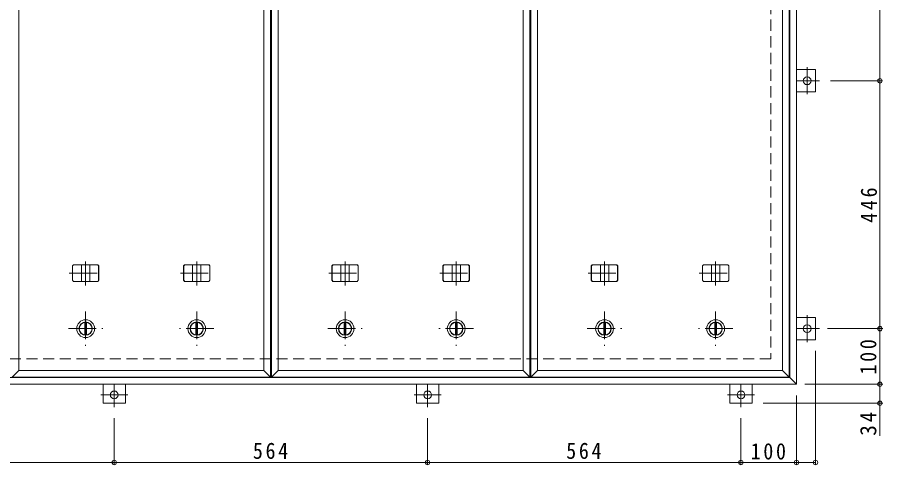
# Model space of a CAD drawing. Units: millimetres at full size, sheet at 1:10. Extents: x -2620 to 2671, y -1958 to 1326.
# Drawn here: x -1533 to 24, y -284 to 521 of the extents above; entities that cross this region are included whole.
import ezdxf

# ---------------------------------------------------------------- set-up
doc = ezdxf.new("R2010")
doc.units = ezdxf.units.MM
doc.header["$LTSCALE"] = 10
doc.header["$PDMODE"] = 32
doc.header["$PDSIZE"] = 8
doc.linetypes.add('CHAIN1', pattern=[8, 5, -1, 1, -1])
doc.linetypes.add('DASHED2', pattern=[3, 2, -1])
for name, color, linetype, lineweight in [('C-1', 2, 'Continuous', 9), ('C-2', 3, 'Continuous', 9), ('C-3', 4, 'Continuous', 9), ('C-C', 2, 'Continuous', 9), ('C-E', 3, 'Continuous', 9), ('C-F', 7, 'Continuous', 9)]:
    doc.layers.add(name, color=color, linetype=linetype, lineweight=lineweight)
doc.styles.add('ＭＳ ゴシック', font='')
doc.styles.get('ＭＳ ゴシック').set_extended_font_data('MS Gothic')

msp = doc.modelspace()

# ---------------------------------------------------------------- linework, layer by layer
at = {"layer": 'C-1', "linetype": 'DASHED2'}
for p, q in [((-176.96, 906.86), (-176.96, -93.14)), ((-176.96, -93.14), (-1976.96, -93.14))]:
    msp.add_line(p, q, dxfattribs=at)
at = {"layer": 'C-1', "linetype": 'CHAIN1'}
for p, q in [((-1410.46, -8.14), (-1410.46, -70.14)), ((-943.46, -8.14), (-943.46, -70.14)), ((-476.46, -8.14), (-476.46, -70.14)), ((-1441.46, -39.14), (-1379.46, -39.14)), ((-974.46, -39.14), (-912.46, -39.14)), ((-507.46, -39.14), (-445.46, -39.14))]:
    msp.add_line(p, q, dxfattribs=at)
at = {"layer": 'C-1'}
for p, q in [((-1411.96, -50.54), (-1411.96, -27.73)), ((-1408.96, -50.54), (-1408.96, -27.73)), ((-944.96, -50.54), (-944.96, -27.73)), ((-941.96, -50.54), (-941.96, -27.73)), ((-477.96, -50.54), (-477.96, -27.73)), ((-474.96, -50.54), (-474.96, -27.73))]:
    msp.add_line(p, q, dxfattribs=at)
for centre, radius in [((-1410.46, -39.14), 16), ((-1410.46, -39.14), 12), ((-1410.46, -39.14), 11.5), ((-943.46, -39.14), 16), ((-943.46, -39.14), 12), ((-943.46, -39.14), 11.5), ((-476.46, -39.14), 16), ((-476.46, -39.14), 12), ((-476.46, -39.14), 11.5)]:
    msp.add_circle(centre, radius, dxfattribs=at)
at = {"layer": 'C-2'}
for p, q in [((-1077.96, 939.86), (-1077.96, -126.14)), ((-1075.96, 939.86), (-1075.96, -126.14)), ((-610.96, 939.86), (-610.96, -126.14)), ((-608.96, 939.86), (-608.96, -126.14)), ((-143.96, 939.86), (-143.96, -126.14)), ((-1089.96, 927.86), (-1089.96, -114.14)), ((-622.96, 927.86), (-622.96, -114.14)), ((-155.96, 927.86), (-155.96, -114.14)), ((-1542.96, -126.14), (-1077.96, -126.14)), ((-1075.96, -126.14), (-610.96, -126.14)), ((-608.96, -126.14), (-143.96, -126.14))]:
    msp.add_line(p, q, dxfattribs=at)
for points in [[(-1530.96, 927.86), (-1530.96, -114.14), (-1542.96, -126.14)], [(-1063.96, 927.86), (-1063.96, -114.14), (-1075.96, -126.14)], [(-596.96, 927.86), (-596.96, -114.14), (-608.96, -126.14)], [(-1530.96, -114.14), (-1089.96, -114.14), (-1077.96, -126.14)], [(-1063.96, -114.14), (-622.96, -114.14), (-610.96, -126.14)], [(-596.96, -114.14), (-155.96, -114.14), (-143.96, -126.14)]]:
    msp.add_lwpolyline(points, dxfattribs=at)
at = {"layer": 'C-3', "color": 2}
for p, q in [((-130.96, 952.86), (-130.96, -139.14)), ((-142.96, -127.14), (-142.96, 940.86)), ((-130.96, -139.14), (-2022.96, -139.14)), ((-142.96, -127.14), (-2010.96, -127.14)), ((-142.96, -127.14), (-130.96, -139.14))]:
    msp.add_line(p, q, dxfattribs=at)
at = {"layer": 'C-3', "linetype": 'CHAIN1'}
for p, q in [((-1410.46, 38.75), (-1410.46, 81.99)), ((-1210.46, 38.75), (-1210.46, 81.99)), ((-943.46, 38.75), (-943.46, 81.99)), ((-743.46, 38.75), (-743.46, 81.99)), ((-476.46, 38.75), (-476.46, 81.99)), ((-276.46, 38.75), (-276.46, 81.99)), ((-1439.87, 60.86), (-1381.05, 60.86)), ((-1239.87, 60.86), (-1181.05, 60.86)), ((-972.87, 60.86), (-914.05, 60.86)), ((-772.87, 60.86), (-714.05, 60.86)), ((-505.87, 60.86), (-447.05, 60.86)), ((-305.87, 60.86), (-247.05, 60.86))]:
    msp.add_line(p, q, dxfattribs=at)
at = {"layer": 'C-3'}
for p, q in [((-1434.29, 73.86), (-1432.56, 75.86)), ((-1433.89, 73.86), (-1434.29, 73.86)), ((-1434.29, 73.86), (-1434.29, 47.86)), ((-1433.89, 73.86), (-1432.16, 75.86)), ((-1433.89, 73.86), (-1433.89, 47.86)), ((-1388.36, 75.86), (-1432.56, 75.86)), ((-1417.96, 75.86), (-1417.96, 45.86)), ((-1402.96, 75.86), (-1402.96, 45.86)), ((-1387.02, 73.86), (-1388.76, 75.86)), ((-1386.62, 73.86), (-1388.36, 75.86)), ((-1387.02, 73.86), (-1386.62, 73.86)), ((-1387.02, 73.86), (-1387.02, 47.86)), ((-1386.62, 73.86), (-1386.62, 47.86)), ((-1234.29, 73.86), (-1232.56, 75.86)), ((-1233.89, 73.86), (-1234.29, 73.86)), ((-1234.29, 73.86), (-1234.29, 47.86)), ((-1233.89, 73.86), (-1232.16, 75.86)), ((-1233.89, 73.86), (-1233.89, 47.86)), ((-1188.36, 75.86), (-1232.56, 75.86)), ((-1217.96, 75.86), (-1217.96, 45.86)), ((-1202.96, 75.86), (-1202.96, 45.86)), ((-1187.02, 73.86), (-1188.76, 75.86)), ((-1186.62, 73.86), (-1188.36, 75.86)), ((-1187.02, 73.86), (-1186.62, 73.86)), ((-1187.02, 73.86), (-1187.02, 47.86)), ((-1186.62, 73.86), (-1186.62, 47.86)), ((-967.29, 73.86), (-965.56, 75.86)), ((-966.89, 73.86), (-967.29, 73.86)), ((-967.29, 73.86), (-967.29, 47.86)), ((-966.89, 73.86), (-965.16, 75.86)), ((-966.89, 73.86), (-966.89, 47.86)), ((-921.36, 75.86), (-965.56, 75.86)), ((-950.96, 75.86), (-950.96, 45.86)), ((-935.96, 75.86), (-935.96, 45.86)), ((-920.02, 73.86), (-921.76, 75.86)), ((-919.62, 73.86), (-921.36, 75.86)), ((-920.02, 73.86), (-919.62, 73.86)), ((-920.02, 73.86), (-920.02, 47.86)), ((-919.62, 73.86), (-919.62, 47.86)), ((-767.29, 73.86), (-765.56, 75.86)), ((-766.89, 73.86), (-767.29, 73.86)), ((-767.29, 73.86), (-767.29, 47.86)), ((-766.89, 73.86), (-765.16, 75.86)), ((-766.89, 73.86), (-766.89, 47.86)), ((-721.36, 75.86), (-765.56, 75.86)), ((-750.96, 75.86), (-750.96, 45.86)), ((-735.96, 75.86), (-735.96, 45.86)), ((-720.02, 73.86), (-721.76, 75.86)), ((-719.62, 73.86), (-721.36, 75.86)), ((-720.02, 73.86), (-719.62, 73.86)), ((-720.02, 73.86), (-720.02, 47.86)), ((-719.62, 73.86), (-719.62, 47.86)), ((-500.29, 73.86), (-498.56, 75.86)), ((-499.89, 73.86), (-500.29, 73.86)), ((-500.29, 73.86), (-500.29, 47.86)), ((-499.89, 73.86), (-498.16, 75.86)), ((-499.89, 73.86), (-499.89, 47.86)), ((-454.36, 75.86), (-498.56, 75.86)), ((-483.96, 75.86), (-483.96, 45.86)), ((-468.96, 75.86), (-468.96, 45.86)), ((-453.02, 73.86), (-454.76, 75.86)), ((-452.62, 73.86), (-454.36, 75.86)), ((-453.02, 73.86), (-452.62, 73.86)), ((-453.02, 73.86), (-453.02, 47.86)), ((-452.62, 73.86), (-452.62, 47.86)), ((-300.29, 73.86), (-298.56, 75.86)), ((-299.89, 73.86), (-300.29, 73.86)), ((-300.29, 73.86), (-300.29, 47.86)), ((-299.89, 73.86), (-298.16, 75.86)), ((-299.89, 73.86), (-299.89, 47.86)), ((-254.36, 75.86), (-298.56, 75.86)), ((-283.96, 75.86), (-283.96, 45.86)), ((-268.96, 75.86), (-268.96, 45.86)), ((-253.02, 73.86), (-254.76, 75.86)), ((-252.62, 73.86), (-254.36, 75.86)), ((-253.02, 73.86), (-252.62, 73.86)), ((-253.02, 73.86), (-253.02, 47.86)), ((-252.62, 73.86), (-252.62, 47.86)), ((-1433.89, 47.86), (-1434.29, 47.86)), ((-1434.29, 47.86), (-1432.56, 45.86)), ((-1433.89, 47.86), (-1432.16, 45.86)), ((-1387.02, 47.86), (-1388.76, 45.86)), ((-1386.62, 47.86), (-1388.36, 45.86)), ((-1387.02, 47.86), (-1386.62, 47.86)), ((-1233.89, 47.86), (-1234.29, 47.86)), ((-1234.29, 47.86), (-1232.56, 45.86)), ((-1233.89, 47.86), (-1232.16, 45.86)), ((-1187.02, 47.86), (-1188.76, 45.86)), ((-1186.62, 47.86), (-1188.36, 45.86)), ((-1187.02, 47.86), (-1186.62, 47.86)), ((-966.89, 47.86), (-967.29, 47.86)), ((-967.29, 47.86), (-965.56, 45.86)), ((-966.89, 47.86), (-965.16, 45.86)), ((-920.02, 47.86), (-921.76, 45.86)), ((-919.62, 47.86), (-921.36, 45.86)), ((-920.02, 47.86), (-919.62, 47.86)), ((-766.89, 47.86), (-767.29, 47.86)), ((-767.29, 47.86), (-765.56, 45.86)), ((-766.89, 47.86), (-765.16, 45.86)), ((-720.02, 47.86), (-721.76, 45.86)), ((-719.62, 47.86), (-721.36, 45.86)), ((-720.02, 47.86), (-719.62, 47.86)), ((-499.89, 47.86), (-500.29, 47.86)), ((-500.29, 47.86), (-498.56, 45.86)), ((-499.89, 47.86), (-498.16, 45.86)), ((-453.02, 47.86), (-454.76, 45.86)), ((-452.62, 47.86), (-454.36, 45.86)), ((-453.02, 47.86), (-452.62, 47.86)), ((-299.89, 47.86), (-300.29, 47.86)), ((-300.29, 47.86), (-298.56, 45.86)), ((-299.89, 47.86), (-298.16, 45.86)), ((-253.02, 47.86), (-254.76, 45.86)), ((-252.62, 47.86), (-254.36, 45.86)), ((-253.02, 47.86), (-252.62, 47.86)), ((-1432.56, 45.86), (-1388.36, 45.86)), ((-1232.56, 45.86), (-1188.36, 45.86)), ((-965.56, 45.86), (-921.36, 45.86)), ((-765.56, 45.86), (-721.36, 45.86)), ((-498.56, 45.86), (-454.36, 45.86)), ((-298.56, 45.86), (-254.36, 45.86))]:
    msp.add_line(p, q, dxfattribs=at)
at = {"layer": 'C-C', "linetype": 'CHAIN1'}
for p, q in [((-1210.46, -8.14), (-1210.46, -70.14)), ((-743.46, -8.14), (-743.46, -70.14)), ((-276.46, -8.14), (-276.46, -70.14)), ((-1179.46, -39.14), (-1241.46, -39.14)), ((-712.46, -39.14), (-774.46, -39.14)), ((-245.46, -39.14), (-307.46, -39.14))]:
    msp.add_line(p, q, dxfattribs=at)
at = {"layer": 'C-C'}
for p, q in [((-1211.96, -50.54), (-1211.96, -27.73)), ((-1208.96, -50.54), (-1208.96, -27.73)), ((-744.96, -50.54), (-744.96, -27.73)), ((-741.96, -50.54), (-741.96, -27.73)), ((-277.96, -50.54), (-277.96, -27.73)), ((-274.96, -50.54), (-274.96, -27.73))]:
    msp.add_line(p, q, dxfattribs=at)
for centre, radius in [((-1210.46, -39.14), 16), ((-1210.46, -39.14), 12), ((-1210.46, -39.14), 11.5), ((-743.46, -39.14), 16), ((-743.46, -39.14), 12), ((-743.46, -39.14), 11.5), ((-276.46, -39.14), 16), ((-276.46, -39.14), 12), ((-276.46, -39.14), 11.5)]:
    msp.add_circle(centre, radius, dxfattribs=at)
at = {"layer": 'C-E'}
for p, q in [((-96.76, 426.86), (-130.96, 426.86)), ((-96.76, 426.86), (-96.76, 386.86)), ((-96.76, 386.86), (-130.96, 386.86)), ((-96.76, -19.14), (-130.96, -19.14)), ((-96.76, -19.14), (-96.76, -59.14)), ((-96.76, -59.14), (-130.96, -59.14)), ((-1378.96, -173.34), (-1378.96, -139.14)), ((-1338.96, -173.34), (-1338.96, -139.14)), ((-814.96, -173.34), (-814.96, -139.14)), ((-774.96, -173.34), (-774.96, -139.14)), ((-250.96, -173.34), (-250.96, -139.14)), ((-210.96, -173.34), (-210.96, -139.14)), ((-1338.96, -173.34), (-1378.96, -173.34)), ((-774.96, -173.34), (-814.96, -173.34)), ((-210.96, -173.34), (-250.96, -173.34))]:
    msp.add_line(p, q, dxfattribs=at)
at = {"layer": 'C-E', "linetype": 'CHAIN1'}
for p, q in [((-111.76, 382.49), (-111.76, 431.24)), ((-89.79, 406.86), (-130.96, 406.86)), ((-111.76, -63.51), (-111.76, -14.76)), ((-89.79, -39.14), (-130.96, -39.14)), ((-1358.96, -180.31), (-1358.96, -139.14)), ((-794.96, -180.31), (-794.96, -139.14)), ((-230.96, -180.31), (-230.96, -139.14)), ((-1383.34, -158.34), (-1334.58, -158.34)), ((-819.34, -158.34), (-770.58, -158.34)), ((-255.34, -158.34), (-206.58, -158.34))]:
    msp.add_line(p, q, dxfattribs=at)
at = {"layer": 'C-E'}
for centre in [(-111.76, 406.86), (-111.76, -39.14), (-1358.96, -158.34), (-794.96, -158.34), (-230.96, -158.34)]:
    msp.add_circle(centre, 7, dxfattribs=at)
at = {"layer": 'C-F'}
for p, q in [((19.2, 852.86), (19.2, 406.86)), ((22.2, 406.86), (-69.79, 406.86)), ((19.2, 406.86), (19.2, -39.13)), ((-75.44, -39.13), (24.2, -39.13)), ((19.2, -139.14), (19.2, -39.13)), ((-96.76, -282.87), (-96.76, -79.14)), ((-115.96, -139.14), (24.2, -139.14)), ((19.2, -139.14), (19.2, -173.34)), ((-130.96, -282.87), (-130.96, -159.14)), ((24.2, -173.34), (-190.96, -173.34)), ((19.2, -173.34), (19.2, -231.73)), ((-1358.96, -282.87), (-1358.96, -200.31)), ((-794.96, -282.87), (-794.96, -200.31)), ((-230.96, -282.87), (-230.96, -200.31)), ((-1922.96, -279.87), (-1358.96, -279.87)), ((-1358.96, -279.87), (-794.96, -279.87)), ((-794.96, -279.87), (-230.96, -279.87)), ((-230.96, -279.87), (-130.96, -279.87)), ((-130.96, -279.87), (-96.76, -279.87))]:
    msp.add_line(p, q, dxfattribs=at)
for p in [(19.2, 406.86), (19.2, -39.13), (19.2, -139.14), (19.2, -173.34), (-1358.96, -279.87), (-794.96, -279.87), (-230.96, -279.87), (-130.96, -279.87), (-96.76, -279.87)]:
    msp.add_point(p, dxfattribs=at)

# ---------------------------------------------------------------- texts
at = {"layer": 'C-F', "color": 2, "char_height": 29.33, "attachment_point": 7, "rotation": 90, "style": 'ＭＳ ゴシック'}
for s, insert in [('\\T1.27;\\W0.9;446', (14.2, 151.36)), ('\\T1.27;\\W0.9;100', (13.2, -121.64)), ('\\T1.27;\\W0.95;34', (13.2, -231.73))]:
    msp.add_mtext(s, dxfattribs=dict(at, insert=insert))
at = {"layer": 'C-F', "color": 2, "char_height": 29.33, "attachment_point": 7, "style": 'ＭＳ ゴシック'}
for s, insert in [('\\T1.27;\\W0.9;564', (-1109.46, -273.87)), ('\\T1.27;\\W0.9;564', (-545.46, -273.87)), ('\\T1.27;\\W0.9;100', (-213.46, -274.87))]:
    msp.add_mtext(s, dxfattribs=dict(at, insert=insert))

doc.saveas('drawing.dxf')
